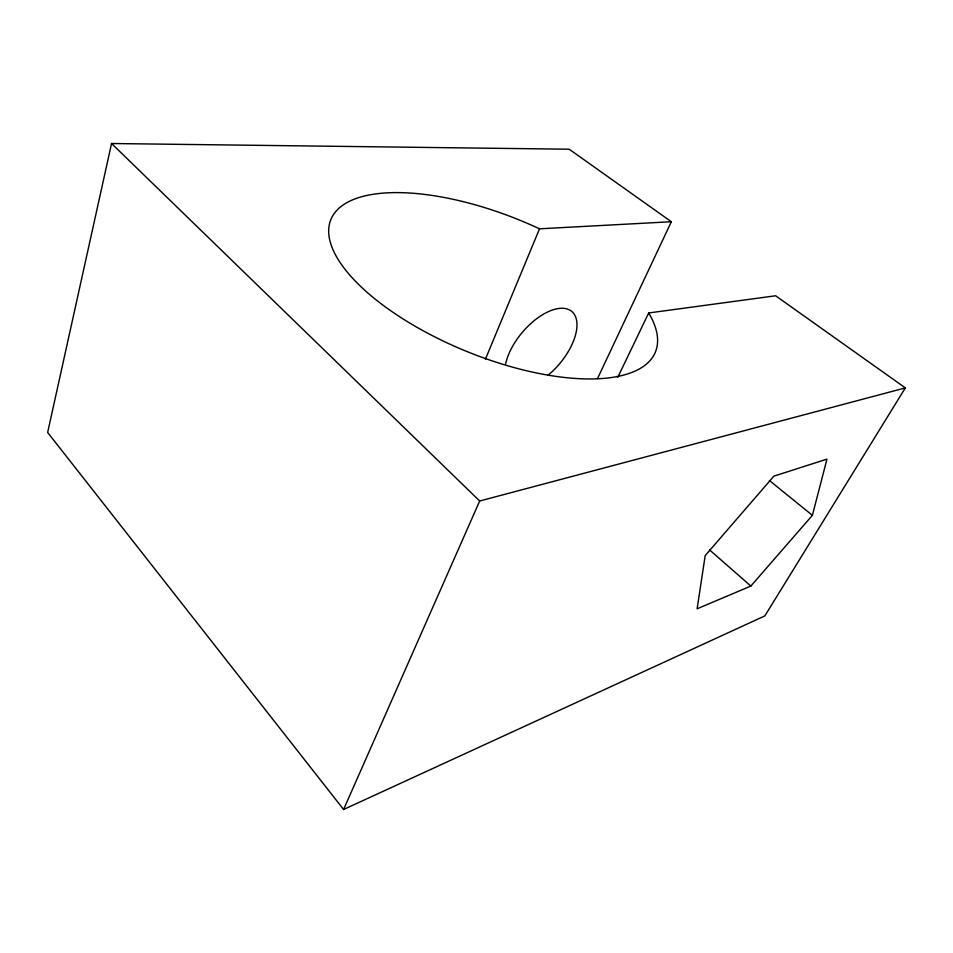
<?xml version="1.0" encoding="UTF-8"?>
<svg xmlns="http://www.w3.org/2000/svg" width="953" height="953" viewBox="0 0 953 953"><rect width="100%" height="100%" fill="white"/><g stroke="black" fill="none" stroke-linecap="round" stroke-linejoin="round"><path stroke-width="1.43" d="M671.341 221.739L569.203 149.216L111.549 143.51L47.65 432.459L343.592 809.49L764.854 615.888L905.35 387.895L775.611 295.775L648.671 312.977A175.304 70.784 22.2 0 1 513.81 367.489A175.304 70.784 22.2 0 1 329.214 225.17A175.304 70.784 22.2 0 1 539.517 228.815L671.341 221.739L597.507 378.591M812.385 515.335L826.966 459.143L773.896 476.143L705.196 555.587L697.12 608.8L750.869 586.059L812.385 515.335L769.416 480.503M485.351 359.341L539.517 228.815M343.592 809.49L479.681 501.004L905.35 387.895M617.782 377.34L648.671 312.977M709.52 549.869L750.869 586.059M111.549 143.51L479.681 501.004M505.626 363.963A47.96 24.385 -49.9 0 1 543.734 314.025A47.96 24.385 -49.9 0 1 576.934 323.031A47.96 24.385 -49.9 0 1 547.868 375.422"/></g></svg>
